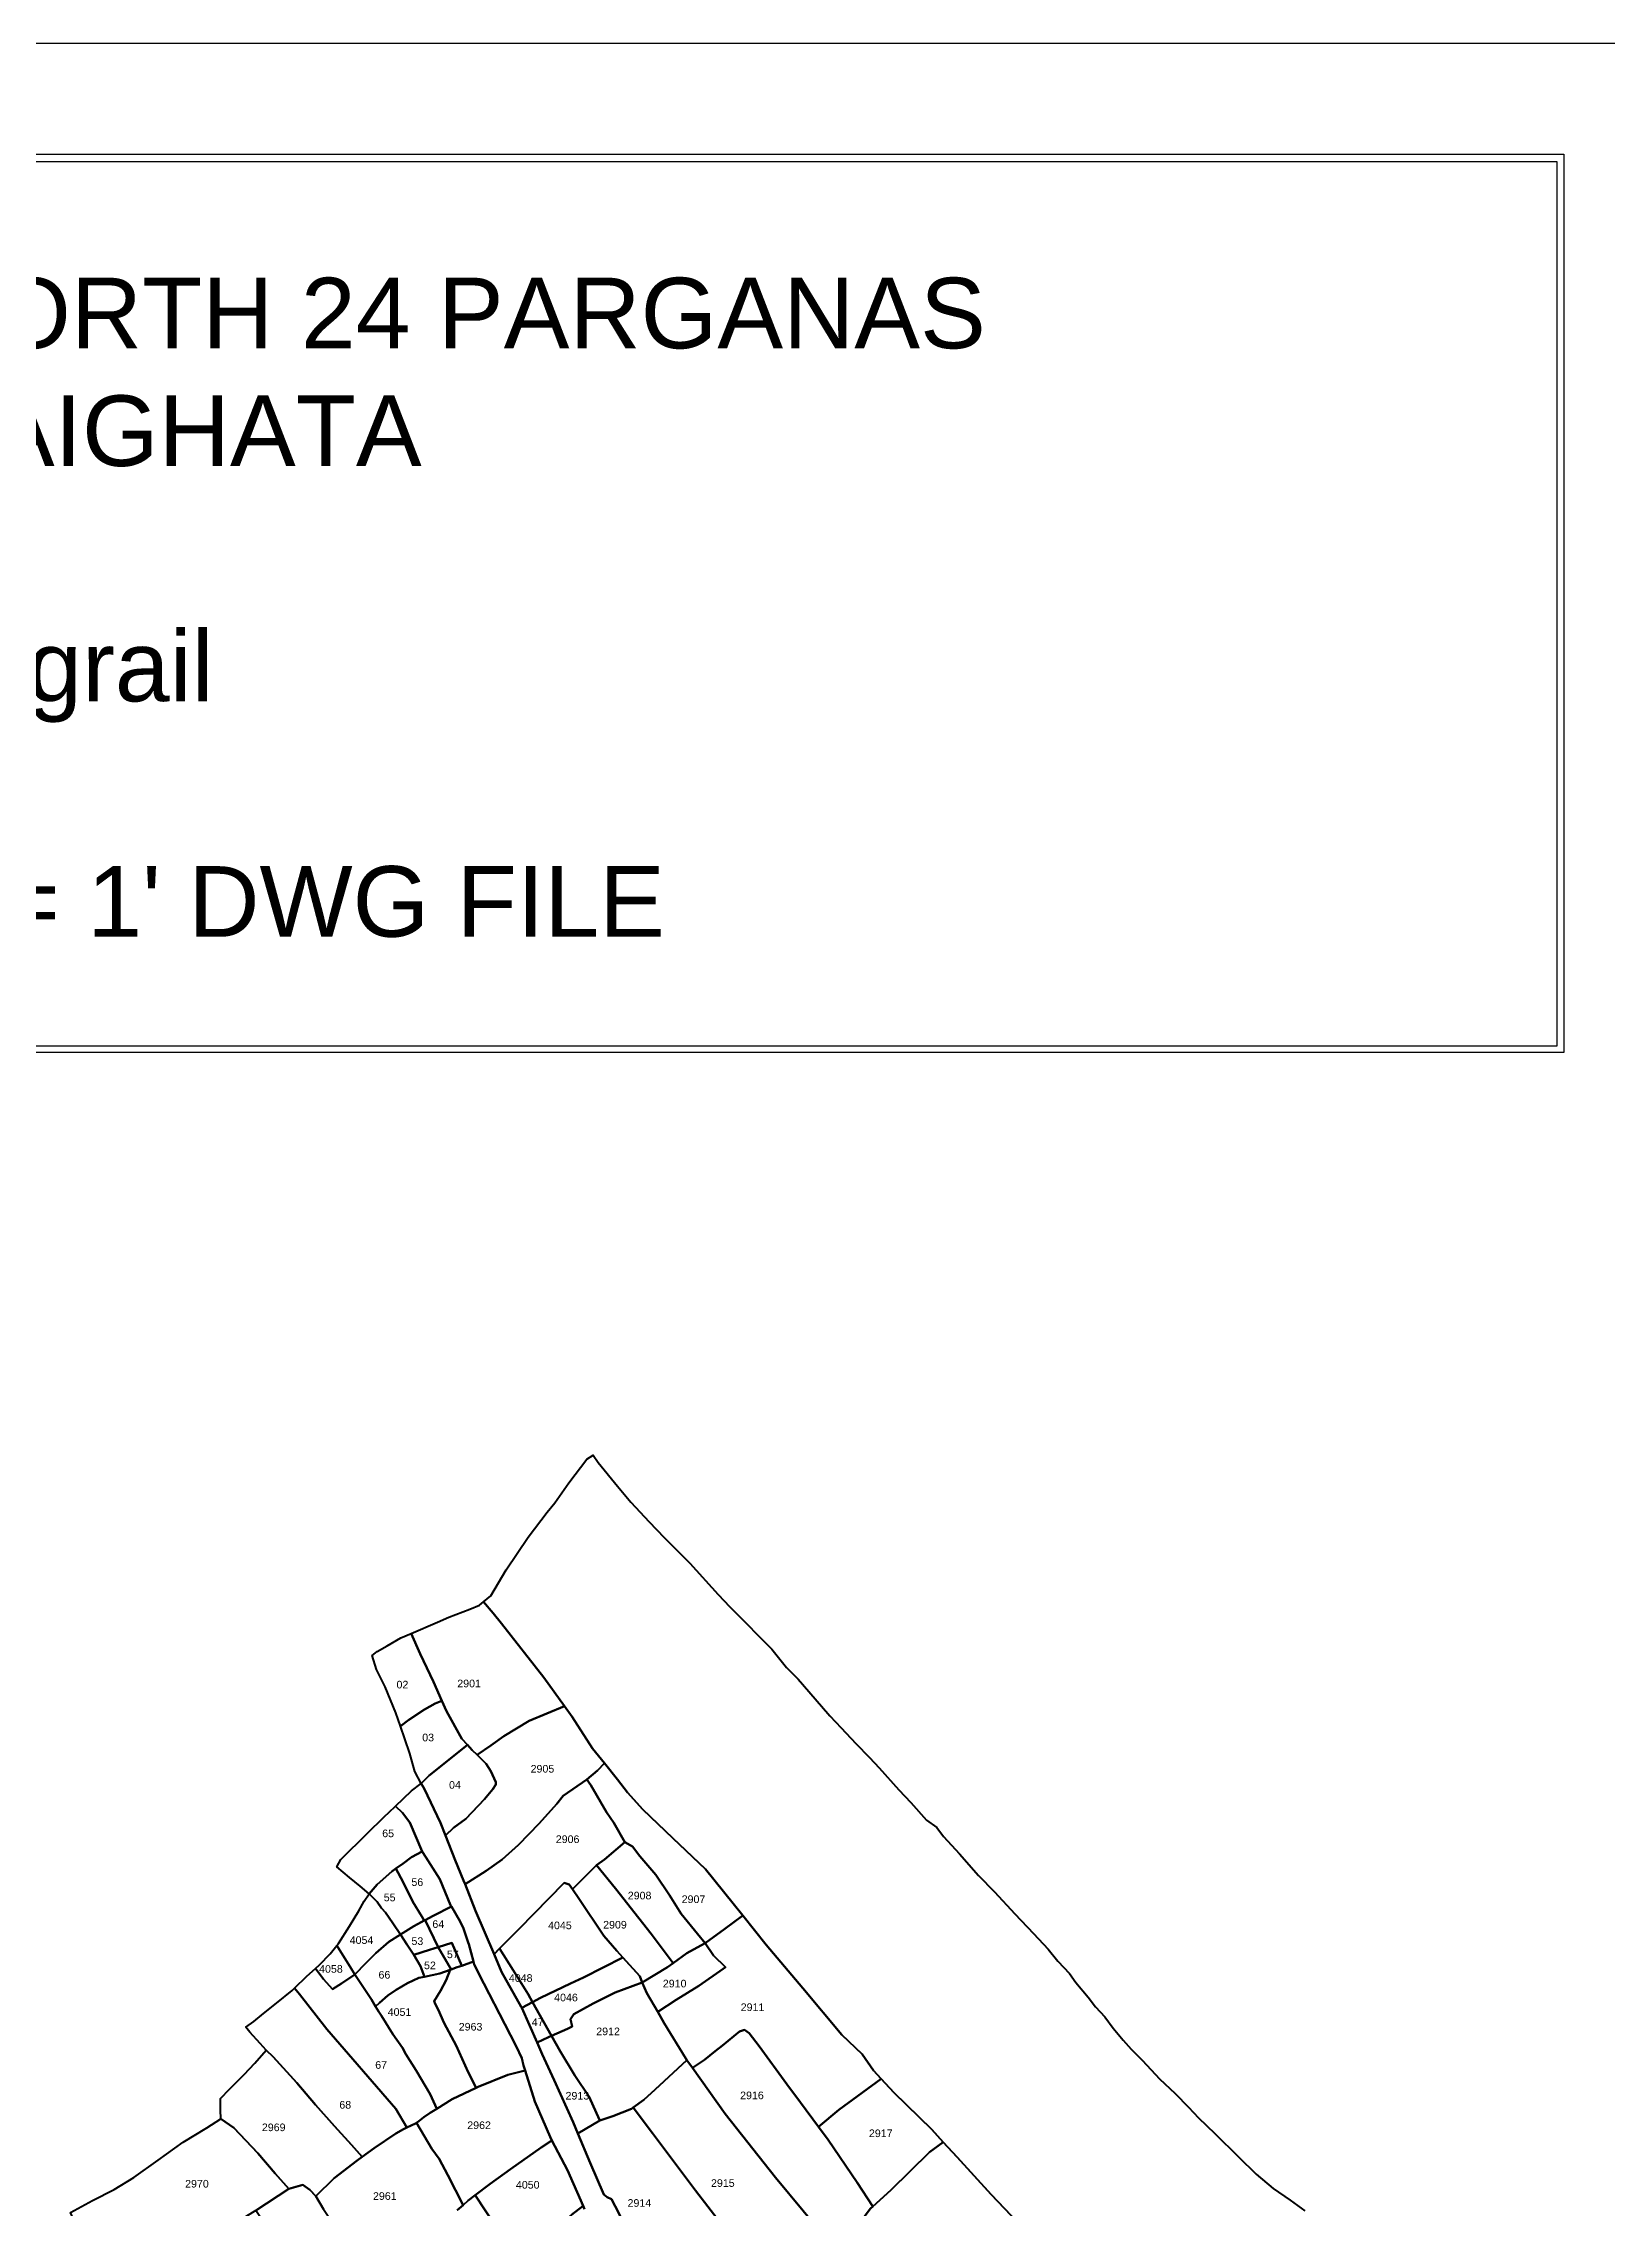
# Model space of a CAD drawing. Header units: inches. Extents: x -210528 to -96779, y -167010 to -59860.
# Drawn here: x -190688 to -164091, y -96670 to -59860 of the extents above; entities that cross this region are included whole.
import ezdxf

# ---------------------------------------------------------------- set-up
doc = ezdxf.new("R2010")
doc.units = ezdxf.units.IN
doc.header["$MEASUREMENT"] = 0
doc.layers.add('PDF7_Geometry', color=9, linetype='Continuous', true_color=0x808080)
doc.layers.add('PDF7_Text', color=7, linetype='Continuous', true_color=0xffffff)
doc.styles.add('PDF Arial', font='arial.ttf')
doc.styles.get("Standard").update_dxf_attribs({"font": 'arial.ttf'})

msp = doc.modelspace()

# ---------------------------------------------------------------- linework, layer by layer
at = {"color": 4}
for points in [[(-210528, -59860), (-96779, -59860), (-96779, -167010), (-210528, -167010)], [(-208437, -61743), (-164838, -61743), (-164838, -77014), (-208437, -77014)], [(-208293, -61870), (-164958, -61870), (-164958, -76906), (-208293, -76906)]]:
    msp.add_lwpolyline(points, close=True, dxfattribs=at)
at = {"layer": 'PDF7_Geometry', "color": 1, "lineweight": 40}
for points in [[(-174004, -97026), (-174575, -96429), (-175152, -95796), (-175388, -95540), (-175584, -95326), (-176228, -94694), (-176441, -94464), (-176574, -94320), (-176767, -94042), (-177113, -93716), (-177776, -92920), (-178400, -92182), (-178794, -91688), (-178958, -91483), (-179429, -90898), (-179986, -90371), (-180495, -89882), (-180755, -89594), (-180928, -89374), (-181149, -89098), (-181351, -88847), (-181697, -88310), (-181829, -88125), (-182177, -87639), (-182898, -86719), (-183042, -86546), (-183206, -86355), (-183081, -86249), (-182821, -85808), (-182446, -85252), (-182119, -84831), (-181994, -84668), (-181754, -84332), (-181446, -83930), (-181341, -83863), (-181254, -83987), (-180927, -84390), (-180697, -84658), (-180389, -84994), (-180130, -85262), (-179697, -85694), (-179217, -86230), (-179015, -86441), (-178784, -86671), (-178486, -86978), (-178304, -87160), (-178054, -87467), (-177852, -87668), (-177564, -88004), (-177314, -88291), (-177121, -88493), (-176872, -88761), (-176641, -89001), (-176478, -89173), (-176141, -89547), (-175939, -89767), (-175670, -90065), (-175497, -90189), (-175382, -90343), (-175113, -90640), (-174786, -91004), (-174517, -91282), (-174171, -91656), (-173854, -91991), (-173604, -92260), (-173441, -92461), (-173239, -92672), (-173133, -92825), (-172922, -93074), (-172797, -93237), (-172643, -93410), (-172499, -93602), (-172326, -93803), (-172191, -93956), (-171999, -94148), (-171711, -94464), (-171442, -94714), (-171220, -94944), (-171047, -95126), (-170769, -95394), (-170365, -95787), (-170067, -96084), (-169779, -96324), (-169491, -96525), (-169241, -96707)], [(-181486, -96677), (-181510, -96622), (-181775, -96016), (-182041, -95511), (-182073, -95450), (-182332, -94846), (-182497, -94319), (-182524, -94233), (-182553, -94108), (-182649, -93907), (-182841, -93533), (-183197, -92843), (-183360, -92517), (-183374, -92469), (-183456, -92172), (-183465, -92144), (-183543, -91904), (-183600, -91789), (-183750, -91534), (-183764, -91511), (-183946, -91070), (-184187, -90696), (-184244, -90600), (-184456, -90102), (-184581, -89939), (-184700, -89828), (-184427, -89565), (-184263, -89440), (-184215, -89527), (-183937, -90111), (-183852, -90327), (-183687, -90744), (-183543, -91089), (-183518, -91153), (-183341, -91607), (-183024, -92345), (-182899, -92642), (-182563, -93236), (-182555, -93254), (-182293, -93847), (-182207, -94041), (-182005, -94482), (-181678, -95201), (-181602, -95393), (-181390, -95891), (-181160, -96428), (-181102, -96476), (-181025, -96505), (-180967, -96629), (-180746, -97061)], [(-179180, -96907), (-179602, -96361), (-180333, -95383), (-180662, -94952), (-180477, -94818), (-180285, -94645), (-179745, -94147), (-179653, -94276), (-179093, -95058), (-178237, -96141), (-177296, -97272)], [(-180746, -97061), (-180967, -96629), (-181025, -96505), (-181102, -96476), (-181160, -96428), (-181390, -95891), (-181602, -95393), (-181227, -95172), (-181006, -95096), (-180688, -94971), (-180662, -94952), (-180333, -95383), (-179602, -96361), (-179180, -96907)], [(-185927, -96676), (-186052, -96456), (-185744, -96149), (-185350, -95852), (-185265, -95790), (-185062, -95641), (-184697, -95392), (-184562, -95316), (-184509, -95291), (-184360, -95220), (-184345, -95210), (-184082, -95651), (-183957, -95824), (-183812, -96102), (-183550, -96607), (-183649, -96696)], [(-176950, -97090), (-176623, -96668), (-176584, -96633), (-176277, -96352), (-175623, -95710), (-175388, -95540), (-175152, -95796), (-174575, -96429), (-174004, -97026)], [(-183649, -96696), (-183550, -96607), (-183466, -96533), (-183343, -96438), (-183005, -96955)], [(-181707, -96773), (-181510, -96622), (-181486, -96677)]]:
    msp.add_lwpolyline(points, dxfattribs=at)
for points in [[(-183206, -86355), (-183042, -86546), (-182898, -86719), (-182177, -87639), (-181829, -88125), (-182427, -88377), (-182860, -88636), (-183081, -88798), (-183313, -88957), (-183398, -88875), (-183478, -88787), (-183571, -88683), (-183831, -88214), (-183910, -88036), (-184052, -87715), (-184282, -87236), (-184432, -86892), (-183984, -86699), (-183792, -86613), (-183436, -86479), (-183273, -86412)], [(-183910, -88036), (-184023, -88079), (-184206, -88185), (-184475, -88357), (-184617, -88467), (-184696, -88242), (-184878, -87801), (-185022, -87504), (-185099, -87265), (-185013, -87198), (-184840, -87102), (-184609, -86968), (-184432, -86892), (-184282, -87236), (-184052, -87715)], [(-184617, -88467), (-184475, -88357), (-184206, -88185), (-184023, -88079), (-183910, -88036), (-183831, -88214), (-183571, -88683), (-183478, -88787), (-183850, -89086), (-184129, -89306), (-184263, -89440), (-184369, -89239), (-184456, -88932), (-184542, -88683)], [(-183313, -88957), (-183081, -88798), (-182860, -88636), (-182427, -88377), (-181829, -88125), (-181697, -88310), (-181351, -88847), (-181149, -89098), (-181264, -89220), (-181447, -89374), (-181851, -89652), (-181956, -89786), (-182255, -90121), (-182610, -90485), (-182889, -90735), (-183158, -90926), (-183518, -91153), (-183543, -91089), (-183687, -90744), (-183852, -90327), (-183716, -90198), (-183504, -90044), (-183187, -89709), (-183043, -89536), (-182995, -89460), (-182995, -89421), (-183081, -89230), (-183158, -89105)], [(-183313, -88957), (-183158, -89105), (-183081, -89230), (-182995, -89421), (-182995, -89460), (-183043, -89536), (-183187, -89709), (-183504, -90044), (-183716, -90198), (-183852, -90327), (-183937, -90111), (-184215, -89527), (-184263, -89440), (-184129, -89306), (-183850, -89086), (-183478, -88787), (-183398, -88875)], [(-180803, -90438), (-181149, -90735), (-181284, -90831), (-181690, -91238), (-181745, -91156), (-181832, -91128), (-182351, -91655), (-182591, -91904), (-182930, -92249), (-183024, -92345), (-183341, -91607), (-183518, -91153), (-183158, -90926), (-182889, -90735), (-182610, -90485), (-182255, -90121), (-181956, -89786), (-181851, -89652), (-181447, -89374), (-181380, -89470), (-181111, -89930), (-180986, -90112)], [(-181447, -89374), (-181264, -89220), (-181149, -89098), (-180928, -89374), (-180755, -89594), (-180495, -89882), (-179986, -90371), (-179429, -90898), (-178958, -91483), (-178794, -91688), (-179102, -91914), (-179436, -92155), (-179563, -92000), (-179842, -91655), (-180044, -91339), (-180275, -90994), (-180544, -90677), (-180669, -90514), (-180803, -90438), (-180986, -90112), (-181111, -89930), (-181380, -89470)], [(-184244, -90600), (-184427, -90696), (-184571, -90801), (-184696, -90888), (-184763, -90936), (-185013, -91156), (-185148, -91319), (-185302, -91185), (-185484, -91041), (-185696, -90859), (-185628, -90734), (-185177, -90284), (-184898, -90015), (-184706, -89833), (-184700, -89828), (-184581, -89939), (-184456, -90102)], [(-181284, -90831), (-181149, -90735), (-180803, -90438), (-180669, -90514), (-180544, -90677), (-180275, -90994), (-180044, -91339), (-179842, -91655), (-179563, -92000), (-179436, -92155), (-179448, -92163), (-179746, -92326), (-179978, -92496), (-180352, -92000), (-180563, -91732), (-180957, -91224)], [(-184696, -90888), (-184571, -91118), (-184408, -91453), (-184254, -91702), (-184215, -91773), (-184264, -91798), (-184389, -91865), (-184617, -92010), (-184744, -91817), (-184869, -91635), (-184936, -91559), (-185013, -91453), (-185148, -91319), (-185013, -91156), (-184763, -90936)], [(-184244, -90600), (-184187, -90696), (-183946, -91070), (-183764, -91511), (-183750, -91534), (-184062, -91693), (-184197, -91763), (-184215, -91773), (-184254, -91702), (-184408, -91453), (-184571, -91118), (-184696, -90888), (-184571, -90801), (-184427, -90696)], [(-181284, -90831), (-180957, -91224), (-180563, -91732), (-180352, -92000), (-179978, -92496), (-180073, -92566), (-180505, -92824), (-180544, -92719), (-180833, -92402), (-180938, -92287), (-181159, -92029), (-181582, -91396), (-181690, -91238)], [(-181690, -91238), (-181582, -91396), (-181159, -92029), (-180938, -92287), (-180833, -92402), (-181505, -92738), (-181726, -92843), (-182236, -93083), (-182373, -93156), (-182447, -93025), (-182697, -92613), (-182930, -92249), (-182591, -91904), (-182351, -91655), (-181832, -91128), (-181745, -91156)], [(-185148, -91319), (-185013, -91453), (-184936, -91559), (-184869, -91635), (-184744, -91817), (-184617, -92010), (-184812, -92134), (-185033, -92325), (-185206, -92498), (-185389, -92691), (-185456, -92584), (-185695, -92196), (-185667, -92162), (-185484, -91865), (-185321, -91606), (-185234, -91443)], [(-183750, -91534), (-183600, -91789), (-183543, -91904), (-183465, -92144), (-183456, -92172), (-183374, -92469), (-183573, -92540), (-183741, -92150), (-183972, -92223), (-183973, -92222), (-184197, -91763), (-184062, -91693)], [(-184617, -92010), (-184504, -92182), (-184389, -92354), (-184273, -92546), (-184206, -92726), (-184302, -92747), (-184494, -92833), (-184687, -92948), (-184831, -93044), (-184975, -93169), (-185038, -93231), (-185110, -93111), (-185360, -92737), (-185389, -92691), (-185206, -92498), (-185033, -92325), (-184812, -92134)], [(-184197, -91763), (-183973, -92222), (-183972, -92223), (-184120, -92269), (-184389, -92354), (-184504, -92182), (-184617, -92010), (-184389, -91865), (-184264, -91798), (-184215, -91773)], [(-179436, -92155), (-179102, -91914), (-178794, -91688), (-178400, -92182), (-177776, -92920), (-177113, -93716), (-176767, -94042), (-176574, -94320), (-176441, -94464), (-177161, -94991), (-177509, -95276), (-177814, -94866), (-178045, -94550), (-178516, -93908), (-178689, -93687), (-178766, -93630), (-178852, -93658), (-179141, -93898), (-179266, -93994), (-179448, -94137), (-179653, -94276), (-179745, -94147), (-179766, -94118), (-180131, -93514), (-180242, -93324), (-179929, -93121), (-179544, -92882), (-179131, -92594), (-179092, -92566), (-179294, -92364)], [(-185695, -92196), (-185456, -92584), (-185389, -92691), (-185619, -92843), (-185773, -92939), (-185927, -92766), (-186061, -92587), (-185994, -92526), (-185811, -92335)], [(-184389, -92354), (-184120, -92269), (-183972, -92223), (-183752, -92602), (-183768, -92608), (-183947, -92670), (-184206, -92726), (-184273, -92546)], [(-183972, -92223), (-183741, -92150), (-183573, -92540), (-183649, -92566), (-183752, -92602)], [(-182930, -92249), (-182697, -92613), (-182447, -93025), (-182373, -93156), (-182555, -93254), (-182563, -93236), (-182899, -92642), (-183024, -92345)], [(-179978, -92496), (-179746, -92326), (-179448, -92163), (-179436, -92155), (-179294, -92364), (-179092, -92566), (-179131, -92594), (-179544, -92882), (-179929, -93121), (-180242, -93324), (-180429, -93006), (-180505, -92824), (-180073, -92566)], [(-186061, -92587), (-185927, -92766), (-185773, -92939), (-185619, -92843), (-185389, -92691), (-185360, -92737), (-185110, -93111), (-185038, -93231), (-184985, -93322), (-184937, -93389), (-184745, -93705), (-184581, -93935), (-184523, -94041), (-184350, -94319), (-184110, -94721), (-184000, -94970), (-184110, -95038), (-184216, -95114), (-184303, -95182), (-184345, -95210), (-184360, -95220), (-184509, -95291), (-184697, -94971), (-185168, -94424), (-185427, -94127), (-185869, -93619), (-186330, -93025), (-186417, -92921), (-186205, -92718)], [(-183768, -92608), (-183841, -92785), (-183937, -92968), (-184043, -93140), (-184024, -93188), (-183975, -93284), (-183870, -93514), (-183668, -93897), (-183466, -94348), (-183328, -94613), (-183735, -94808), (-184000, -94970), (-184110, -94721), (-184350, -94319), (-184523, -94041), (-184581, -93935), (-184745, -93705), (-184937, -93389), (-184985, -93322), (-185038, -93231), (-184975, -93169), (-184831, -93044), (-184687, -92948), (-184494, -92833), (-184302, -92747), (-184206, -92726), (-183947, -92670)], [(-183374, -92469), (-183360, -92517), (-183197, -92843), (-182841, -93533), (-182649, -93907), (-182553, -94108), (-182524, -94233), (-182497, -94319), (-182793, -94396), (-183293, -94597), (-183328, -94613), (-183466, -94348), (-183668, -93897), (-183870, -93514), (-183975, -93284), (-184024, -93188), (-184043, -93140), (-183937, -92968), (-183841, -92785), (-183768, -92608), (-183752, -92602), (-183649, -92566), (-183573, -92540)], [(-180505, -92824), (-180967, -92997), (-181342, -93179), (-181669, -93361), (-181726, -93447), (-181697, -93572), (-181774, -93610), (-182048, -93730), (-182373, -93156), (-182236, -93083), (-181726, -92843), (-181505, -92738), (-180833, -92402), (-180544, -92719)], [(-186417, -92921), (-186330, -93025), (-185869, -93619), (-185427, -94127), (-185168, -94424), (-184697, -94971), (-184509, -95291), (-184562, -95316), (-184697, -95392), (-185062, -95641), (-185265, -95790), (-185446, -95584), (-185735, -95268), (-186062, -94903), (-186379, -94529), (-186782, -94089), (-186898, -93974), (-187003, -93859), (-187176, -93667), (-187244, -93581), (-187109, -93485), (-186946, -93351), (-186725, -93178), (-186455, -92958)], [(-180242, -93324), (-180131, -93514), (-179766, -94118), (-179745, -94147), (-180285, -94645), (-180477, -94818), (-180662, -94952), (-180688, -94971), (-181006, -95096), (-181227, -95172), (-181284, -95048), (-181409, -94770), (-181650, -94406), (-181899, -93993), (-182048, -93730), (-181774, -93610), (-181697, -93572), (-181726, -93447), (-181669, -93361), (-181342, -93179), (-180967, -92997), (-180505, -92824), (-180429, -93006)], [(-182555, -93254), (-182373, -93156), (-182048, -93730), (-182101, -93754), (-182293, -93847)], [(-182293, -93847), (-182101, -93754), (-182048, -93730), (-181899, -93993), (-181650, -94406), (-181409, -94770), (-181284, -95048), (-181227, -95172), (-181602, -95393), (-181678, -95201), (-182005, -94482), (-182207, -94041)], [(-177509, -95276), (-177343, -95499), (-176853, -96227), (-176584, -96633), (-176623, -96668), (-176950, -97090), (-177196, -97396), (-177296, -97272), (-178237, -96141), (-179093, -95058), (-179653, -94276), (-179448, -94137), (-179266, -93994), (-179141, -93898), (-178852, -93658), (-178766, -93630), (-178689, -93687), (-178516, -93908), (-178045, -94550), (-177814, -94866)], [(-186898, -93974), (-186782, -94089), (-186379, -94529), (-186062, -94903), (-185735, -95268), (-185446, -95584), (-185265, -95790), (-185350, -95852), (-185744, -96149), (-186052, -96456), (-186158, -96351), (-186273, -96264), (-186513, -96331), (-186744, -96073), (-187042, -95727), (-187446, -95296), (-187667, -95143), (-187676, -94989), (-187676, -94798), (-187523, -94635), (-187273, -94386), (-187090, -94194)], [(-182497, -94319), (-182332, -94846), (-182073, -95450), (-182041, -95511), (-182226, -95632), (-182745, -95996), (-183092, -96246), (-183343, -96438), (-183466, -96533), (-183550, -96607), (-183812, -96102), (-183957, -95824), (-184082, -95651), (-184345, -95210), (-184303, -95182), (-184216, -95114), (-184110, -95038), (-184000, -94970), (-183735, -94808), (-183328, -94613), (-183293, -94597), (-182793, -94396)], [(-177509, -95276), (-177161, -94991), (-176441, -94464), (-176228, -94694), (-175584, -95326), (-175388, -95540), (-175623, -95710), (-176277, -96352), (-176584, -96633), (-176853, -96227), (-177343, -95499)], [(-187667, -95143), (-187446, -95296), (-187042, -95727), (-186744, -96073), (-186513, -96331), (-187076, -96700), (-187129, -96734), (-187917, -97223), (-188801, -97788), (-189282, -98087), (-189340, -97970), (-189474, -97836), (-189887, -97558), (-190041, -97184), (-190147, -96916), (-190224, -96733), (-189849, -96532), (-189484, -96341), (-189147, -96139), (-188734, -95842), (-188311, -95536), (-187907, -95296)], [(-182041, -95511), (-181775, -96016), (-181510, -96622), (-181707, -96773), (-182015, -97022), (-182265, -97223), (-182582, -97482), (-182678, -97377), (-183005, -96955), (-183343, -96438), (-183092, -96246), (-182745, -95996), (-182226, -95632)], [(-186052, -96456), (-185927, -96676), (-185668, -97060), (-185379, -97482), (-185257, -97671), (-185386, -97769), (-185399, -97779), (-185687, -97951), (-185850, -98057), (-185914, -98093), (-186033, -98162), (-186156, -98226), (-186389, -97846), (-186591, -97491), (-186764, -97194), (-186985, -96839), (-187076, -96700), (-186513, -96331), (-186273, -96264), (-186158, -96351)]]:
    msp.add_lwpolyline(points, close=True, dxfattribs=at)

# ---------------------------------------------------------------- texts
at = {"color": 4, "insert": (-206982, -63845), "char_height": 1200, "attachment_point": 1}
msp.add_mtext_dynamic_manual_height_columns("DISTRICT:             NORTH 24 PARGANAS\\PBLOCK:                 GAIGHATA\\PJL NO:                   63\\PMOUZA:                Angrail\\PSHEET NO.:          4\\PSCALE:                 1' = 1' DWG FILE", width=43525.73, gutter_width=720, heights=[0], dxfattribs=at)
at = {"layer": 'PDF7_Text', "color": 4, "char_height": 129.4, "attachment_point": 7, "rotation": 359.9925, "style": 'PDF Arial'}
for s, insert in [('02', (-184683, -87827)), ('2901', (-183650, -87808)), ('03', (-184246, -88726)), ('04', (-183790, -89532)), ('2905', (-182403, -89258)), ('65', (-184926, -90356)), ('2906', (-181975, -90455)), ('56', (-184430, -91185)), ('2908', (-180751, -91413)), ('55', (-184900, -91445)), ('2907', (-179835, -91475)), ('64', (-184073, -91898)), ('4045', (-182106, -91920)), ('2909', (-181170, -91909)), ('4054', (-185479, -92170)), ('53', (-184429, -92188)), ('57', (-183826, -92412)), ('4058', (-185999, -92660)), ('66', (-184989, -92760)), ('52', (-184215, -92600)), ('4048', (-182773, -92815)), ('4046', (-182003, -93146)), ('2910', (-180155, -92909)), ('4051', (-184833, -93393)), ('47', (-182384, -93563)), ('2911', (-178831, -93311)), ('2963', (-183625, -93643)), ('2912', (-181287, -93722)), ('67', (-185045, -94293)), ('68', (-185655, -94970)), ('2913', (-181809, -94816)), ('2916', (-178841, -94810)), ('2969', (-186972, -95353)), ('2962', (-183480, -95317)), ('2917', (-176651, -95454)), ('2970', (-188277, -96312)), ('2961', (-185083, -96521)), ('4050', (-182653, -96330)), ('2915', (-179336, -96300)), ('2914', (-180755, -96639))]:
    msp.add_mtext(s, dxfattribs=dict(at, insert=insert))

doc.saveas('drawing.dxf')
